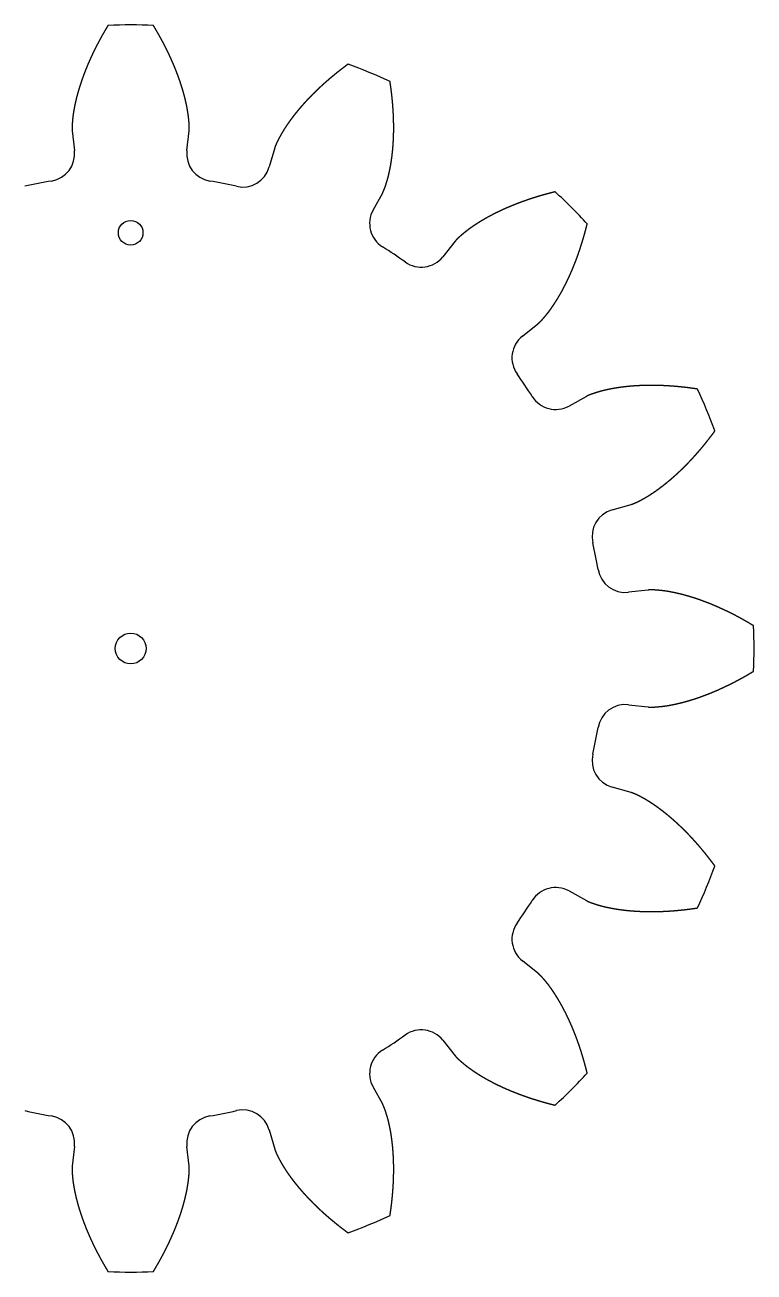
# Model space of a CAD drawing. Header units: millimetres. Extents: x 19 to 1177, y 19 to 1159.
# Drawn here: x 187.2 to 424, y 708.4 to 1113.4 of the extents above; entities that cross this region are included whole.
import ezdxf

# ---------------------------------------------------------------- set-up
doc = ezdxf.new("R2010")
doc.units = ezdxf.units.MM
doc.layers.add('cut', color=5, linetype='Continuous', true_color=0x0000ff)

msp = doc.modelspace()

# ---------------------------------------------------------------- linework, layer by layer
at = {"layer": 'cut', "color": 5, "true_color": 0x0000ff}
for p, q in [((202.52, 1078.95), (203.24, 1072.57)), ((239.76, 1072.57), (240.48, 1078.95)), ((268.28, 1073.42), (266.51, 1067.25)), ((300.25, 1053.27), (303.36, 1058.89)), ((326.93, 1043.15), (322.92, 1038.12)), ((348.74, 1012.3), (353.77, 1016.3)), ((369.52, 992.73), (363.9, 989.62)), ((377.87, 955.88), (384.05, 957.66)), ((389.58, 929.86), (383.19, 929.14)), ((383.19, 892.62), (389.58, 891.9)), ((384.05, 864.09), (377.87, 865.87)), ((363.9, 832.13), (369.52, 829.02)), ((353.77, 805.45), (348.74, 809.46)), ((322.92, 783.63), (326.93, 778.61)), ((303.36, 762.86), (300.25, 768.48)), ((266.51, 754.51), (268.28, 748.33)), ((203.24, 749.19), (202.52, 742.8)), ((240.48, 742.8), (239.76, 749.19))]:
    msp.add_line(p, q, dxfattribs=at)
for centre, radius in [((221.5, 1045.88), 4), ((221.5, 910.88), 5)]:
    msp.add_circle(centre, radius, dxfattribs=at)
for centre, radius, start, end in [((221.5, 910.88), 202.5, 87.9168, 92.0832), ((221.5, 910.88), 202.5, 65.4168, 69.5832), ((194.3, 1071.56), 9, -80.391, 6.4431), ((248.7, 1071.56), 9, 173.5569, -99.609), ((257.86, 1069.74), 9, -102.891, -16.0569), ((221.5, 910.88), 153.97, 99.609, 102.891), ((221.5, 910.88), 153.97, 77.109, 80.391), ((221.5, 910.88), 202.5, 42.9168, 47.0832), ((308.12, 1048.92), 9, 151.0569, -122.109), ((221.5, 910.88), 153.97, 54.609, 57.891), ((315.88, 1043.73), 9, -125.391, -38.5569), ((354.35, 1005.26), 9, 128.5569, -144.609), ((221.5, 910.88), 153.97, 32.109, 35.391), ((359.54, 997.5), 9, -147.891, -61.0569), ((221.5, 910.88), 202.5, 20.4168, 24.5832), ((380.36, 947.23), 9, 106.0569, -167.109), ((221.5, 910.88), 153.97, 9.609, 12.891), ((382.18, 938.08), 9, -170.391, -83.5569), ((221.5, 910.88), 202.5, -2.0832, 2.0832), ((382.18, 883.67), 9, 83.5569, 170.391), ((221.5, 910.88), 153.97, -12.891, -9.609), ((380.36, 874.52), 9, 167.109, -106.0569), ((221.5, 910.88), 202.5, -24.5832, -20.4168), ((359.54, 824.25), 9, 61.0569, 147.891), ((221.5, 910.88), 153.97, -35.391, -32.109), ((354.35, 816.49), 9, 144.609, -128.5569), ((315.88, 778.02), 9, 38.5569, 125.391), ((221.5, 910.88), 153.97, -57.891, -54.609), ((308.12, 772.84), 9, 122.109, -151.0569), ((221.5, 910.88), 202.5, -47.0832, -42.9168), ((221.5, 910.88), 153.97, -102.891, -99.609), ((194.3, 750.2), 9, -6.4431, 80.391), ((248.7, 750.2), 9, 99.609, -173.5569), ((221.5, 910.88), 153.97, -80.391, -77.109), ((257.86, 752.02), 9, 16.0569, 102.891), ((221.5, 910.88), 202.5, -69.5832, -65.4168), ((221.5, 910.88), 202.5, -92.0832, -87.9168)]:
    msp.add_arc(centre, radius, start, end, dxfattribs=at)
for points in [[(214.14, 1113.24), (214.08, 1113.15), (213.97, 1112.96), (213.8, 1112.67), (213.57, 1112.29), (213.29, 1111.82), (213.01, 1111.34), (212.73, 1110.86), (212.46, 1110.39), (212.19, 1109.91), (211.93, 1109.43), (211.66, 1108.95), (211.4, 1108.47), (211.15, 1107.99), (210.89, 1107.51), (210.64, 1107.02), (210.39, 1106.54), (210.15, 1106.06), (209.9, 1105.58), (209.66, 1105.09), (209.43, 1104.61), (209.19, 1104.12), (208.96, 1103.63), (208.74, 1103.15), (208.51, 1102.66), (208.29, 1102.17), (208.08, 1101.69), (207.86, 1101.2), (207.65, 1100.71), (207.44, 1100.22), (207.24, 1099.73), (207.04, 1099.24), (206.84, 1098.75), (206.65, 1098.26), (206.46, 1097.76), (206.27, 1097.27), (206.09, 1096.78), (205.91, 1096.29), (205.73, 1095.79), (205.56, 1095.3), (205.39, 1094.81), (205.23, 1094.31), (205.07, 1093.82), (204.91, 1093.32), (204.76, 1092.83), (204.61, 1092.34), (204.46, 1091.84), (204.32, 1091.34), (204.19, 1090.85), (204.05, 1090.35), (203.93, 1089.86), (203.8, 1089.36), (203.68, 1088.86), (203.57, 1088.37), (203.46, 1087.87), (203.35, 1087.37), (203.25, 1086.88), (203.16, 1086.38), (203.07, 1085.88), (202.98, 1085.39), (202.9, 1084.89), (202.82, 1084.39), (202.76, 1083.9), (202.7, 1083.4), (202.65, 1082.9), (202.6, 1082.41), (202.56, 1081.91), (202.52, 1081.42), (202.49, 1080.92), (202.46, 1080.43), (202.46, 1079.94), (202.47, 1079.54), (202.49, 1079.25), (202.51, 1079.05), (202.52, 1078.95)], [(240.48, 1078.95), (240.49, 1079.05), (240.51, 1079.25), (240.53, 1079.54), (240.54, 1079.94), (240.54, 1080.43), (240.51, 1080.92), (240.48, 1081.42), (240.44, 1081.91), (240.4, 1082.41), (240.35, 1082.9), (240.3, 1083.4), (240.24, 1083.9), (240.18, 1084.39), (240.1, 1084.89), (240.02, 1085.39), (239.93, 1085.88), (239.84, 1086.38), (239.75, 1086.88), (239.65, 1087.37), (239.54, 1087.87), (239.43, 1088.37), (239.32, 1088.86), (239.2, 1089.36), (239.07, 1089.86), (238.95, 1090.35), (238.81, 1090.85), (238.68, 1091.34), (238.54, 1091.84), (238.39, 1092.34), (238.24, 1092.83), (238.09, 1093.32), (237.93, 1093.82), (237.77, 1094.31), (237.61, 1094.81), (237.44, 1095.3), (237.27, 1095.79), (237.09, 1096.29), (236.91, 1096.78), (236.73, 1097.27), (236.54, 1097.76), (236.35, 1098.26), (236.16, 1098.75), (235.96, 1099.24), (235.76, 1099.73), (235.56, 1100.22), (235.35, 1100.71), (235.14, 1101.2), (234.92, 1101.69), (234.71, 1102.17), (234.49, 1102.66), (234.26, 1103.15), (234.04, 1103.63), (233.81, 1104.12), (233.57, 1104.61), (233.34, 1105.09), (233.1, 1105.58), (232.85, 1106.06), (232.61, 1106.54), (232.36, 1107.02), (232.11, 1107.51), (231.85, 1107.99), (231.6, 1108.47), (231.34, 1108.95), (231.07, 1109.43), (230.81, 1109.91), (230.54, 1110.39), (230.27, 1110.86), (229.99, 1111.34), (229.71, 1111.82), (229.43, 1112.29), (229.2, 1112.67), (229.03, 1112.96), (228.92, 1113.15), (228.86, 1113.24)], [(292.14, 1100.66), (292.05, 1100.59), (291.87, 1100.46), (291.61, 1100.26), (291.25, 1100), (290.81, 1099.66), (290.37, 1099.33), (289.93, 1099), (289.5, 1098.66), (289.07, 1098.32), (288.64, 1097.98), (288.21, 1097.64), (287.79, 1097.29), (287.37, 1096.95), (286.95, 1096.6), (286.53, 1096.25), (286.11, 1095.9), (285.7, 1095.55), (285.29, 1095.19), (284.89, 1094.84), (284.48, 1094.48), (284.08, 1094.12), (283.68, 1093.76), (283.29, 1093.4), (282.89, 1093.03), (282.5, 1092.67), (282.12, 1092.3), (281.73, 1091.93), (281.35, 1091.56), (280.97, 1091.18), (280.6, 1090.81), (280.22, 1090.43), (279.85, 1090.06), (279.49, 1089.68), (279.12, 1089.29), (278.76, 1088.91), (278.41, 1088.53), (278.05, 1088.14), (277.7, 1087.75), (277.35, 1087.36), (277.01, 1086.97), (276.67, 1086.58), (276.33, 1086.18), (275.99, 1085.78), (275.66, 1085.39), (275.34, 1084.99), (275.01, 1084.58), (274.69, 1084.18), (274.38, 1083.77), (274.06, 1083.37), (273.76, 1082.96), (273.45, 1082.55), (273.15, 1082.13), (272.86, 1081.72), (272.56, 1081.3), (272.28, 1080.88), (271.99, 1080.46), (271.72, 1080.04), (271.44, 1079.62), (271.17, 1079.19), (270.91, 1078.76), (270.65, 1078.33), (270.4, 1077.9), (270.15, 1077.46), (269.92, 1077.02), (269.68, 1076.58), (269.46, 1076.14), (269.23, 1075.7), (269.01, 1075.25), (268.8, 1074.81), (268.6, 1074.35), (268.46, 1073.99), (268.37, 1073.71), (268.31, 1073.52), (268.28, 1073.42)], [(303.36, 1058.89), (303.4, 1058.98), (303.5, 1059.15), (303.63, 1059.42), (303.79, 1059.78), (303.97, 1060.24), (304.14, 1060.7), (304.3, 1061.17), (304.45, 1061.65), (304.6, 1062.12), (304.75, 1062.6), (304.89, 1063.07), (305.03, 1063.55), (305.16, 1064.04), (305.28, 1064.53), (305.39, 1065.02), (305.5, 1065.51), (305.61, 1066), (305.71, 1066.5), (305.81, 1066.99), (305.9, 1067.49), (305.99, 1067.99), (306.07, 1068.5), (306.15, 1069), (306.23, 1069.51), (306.3, 1070.01), (306.37, 1070.52), (306.43, 1071.03), (306.49, 1071.55), (306.55, 1072.06), (306.6, 1072.57), (306.65, 1073.09), (306.69, 1073.61), (306.73, 1074.12), (306.77, 1074.64), (306.8, 1075.16), (306.83, 1075.69), (306.86, 1076.21), (306.88, 1076.73), (306.9, 1077.26), (306.91, 1077.78), (306.93, 1078.31), (306.94, 1078.84), (306.94, 1079.37), (306.94, 1079.9), (306.94, 1080.43), (306.94, 1080.96), (306.93, 1081.49), (306.92, 1082.02), (306.91, 1082.56), (306.89, 1083.09), (306.87, 1083.63), (306.85, 1084.16), (306.82, 1084.7), (306.79, 1085.24), (306.76, 1085.78), (306.72, 1086.32), (306.68, 1086.86), (306.64, 1087.4), (306.6, 1087.94), (306.55, 1088.48), (306.5, 1089.02), (306.44, 1089.56), (306.39, 1090.11), (306.33, 1090.65), (306.26, 1091.2), (306.2, 1091.74), (306.13, 1092.29), (306.06, 1092.83), (305.98, 1093.38), (305.91, 1093.93), (305.84, 1094.36), (305.79, 1094.69), (305.76, 1094.91), (305.74, 1095.02)], [(359.39, 1059.18), (359.28, 1059.15), (359.07, 1059.1), (358.74, 1059.02), (358.31, 1058.91), (357.78, 1058.77), (357.25, 1058.63), (356.71, 1058.49), (356.18, 1058.34), (355.66, 1058.19), (355.13, 1058.04), (354.6, 1057.89), (354.08, 1057.74), (353.56, 1057.58), (353.04, 1057.42), (352.52, 1057.25), (352, 1057.09), (351.49, 1056.92), (350.97, 1056.75), (350.46, 1056.58), (349.95, 1056.4), (349.44, 1056.22), (348.94, 1056.04), (348.43, 1055.86), (347.93, 1055.67), (347.43, 1055.48), (346.93, 1055.29), (346.43, 1055.1), (345.94, 1054.9), (345.45, 1054.7), (344.96, 1054.5), (344.47, 1054.29), (343.98, 1054.09), (343.5, 1053.87), (343.01, 1053.66), (342.53, 1053.45), (342.06, 1053.23), (341.58, 1053.01), (341.11, 1052.78), (340.64, 1052.55), (340.17, 1052.32), (339.7, 1052.09), (339.24, 1051.86), (338.78, 1051.62), (338.32, 1051.37), (337.87, 1051.13), (337.41, 1050.88), (336.96, 1050.63), (336.52, 1050.38), (336.07, 1050.12), (335.63, 1049.86), (335.19, 1049.6), (334.76, 1049.33), (334.33, 1049.06), (333.9, 1048.79), (333.47, 1048.51), (333.05, 1048.23), (332.63, 1047.95), (332.21, 1047.66), (331.8, 1047.37), (331.39, 1047.08), (330.99, 1046.78), (330.59, 1046.47), (330.2, 1046.16), (329.81, 1045.85), (329.43, 1045.53), (329.05, 1045.21), (328.67, 1044.89), (328.3, 1044.56), (327.93, 1044.23), (327.58, 1043.88), (327.31, 1043.6), (327.11, 1043.38), (326.99, 1043.22), (326.93, 1043.15)], [(353.77, 1016.3), (353.85, 1016.36), (354, 1016.49), (354.22, 1016.68), (354.51, 1016.95), (354.85, 1017.31), (355.18, 1017.67), (355.51, 1018.05), (355.83, 1018.43), (356.15, 1018.81), (356.47, 1019.19), (356.79, 1019.58), (357.1, 1019.97), (357.4, 1020.37), (357.7, 1020.77), (357.99, 1021.18), (358.28, 1021.59), (358.57, 1022.01), (358.85, 1022.43), (359.13, 1022.85), (359.41, 1023.27), (359.68, 1023.7), (359.96, 1024.13), (360.22, 1024.57), (360.49, 1025.01), (360.75, 1025.45), (361, 1025.89), (361.26, 1026.34), (361.51, 1026.79), (361.75, 1027.24), (362, 1027.7), (362.24, 1028.16), (362.48, 1028.62), (362.72, 1029.08), (362.95, 1029.55), (363.18, 1030.01), (363.41, 1030.49), (363.63, 1030.96), (363.85, 1031.43), (364.07, 1031.91), (364.29, 1032.39), (364.5, 1032.87), (364.71, 1033.36), (364.92, 1033.84), (365.12, 1034.33), (365.32, 1034.82), (365.52, 1035.32), (365.72, 1035.81), (365.91, 1036.31), (366.11, 1036.8), (366.3, 1037.31), (366.48, 1037.81), (366.67, 1038.31), (366.85, 1038.82), (367.02, 1039.33), (367.2, 1039.84), (367.37, 1040.35), (367.54, 1040.86), (367.71, 1041.38), (367.88, 1041.89), (368.04, 1042.41), (368.2, 1042.93), (368.36, 1043.46), (368.51, 1043.98), (368.67, 1044.51), (368.82, 1045.03), (368.97, 1045.56), (369.11, 1046.09), (369.25, 1046.62), (369.39, 1047.16), (369.53, 1047.69), (369.64, 1048.12), (369.72, 1048.44), (369.77, 1048.66), (369.8, 1048.77)], [(405.65, 995.12), (405.54, 995.14), (405.32, 995.17), (404.99, 995.22), (404.55, 995.28), (404, 995.36), (403.46, 995.43), (402.91, 995.51), (402.37, 995.58), (401.82, 995.64), (401.28, 995.7), (400.73, 995.76), (400.19, 995.82), (399.65, 995.87), (399.1, 995.93), (398.56, 995.97), (398.02, 996.02), (397.48, 996.06), (396.94, 996.1), (396.4, 996.13), (395.86, 996.17), (395.33, 996.2), (394.79, 996.22), (394.25, 996.25), (393.72, 996.27), (393.18, 996.28), (392.65, 996.3), (392.11, 996.31), (391.58, 996.32), (391.05, 996.32), (390.52, 996.32), (389.99, 996.32), (389.46, 996.31), (388.93, 996.3), (388.41, 996.29), (387.88, 996.28), (387.36, 996.26), (386.83, 996.23), (386.31, 996.21), (385.79, 996.18), (385.27, 996.14), (384.75, 996.11), (384.23, 996.07), (383.71, 996.02), (383.2, 995.97), (382.68, 995.92), (382.17, 995.87), (381.66, 995.81), (381.15, 995.74), (380.64, 995.68), (380.13, 995.61), (379.62, 995.53), (379.12, 995.45), (378.62, 995.37), (378.12, 995.28), (377.62, 995.18), (377.12, 995.09), (376.63, 994.99), (376.13, 994.88), (375.64, 994.77), (375.15, 994.65), (374.66, 994.53), (374.18, 994.4), (373.7, 994.27), (373.22, 994.12), (372.74, 993.98), (372.27, 993.83), (371.8, 993.67), (371.33, 993.51), (370.86, 993.35), (370.4, 993.17), (370.04, 993), (369.78, 992.87), (369.6, 992.78), (369.52, 992.73)], [(384.05, 957.66), (384.14, 957.69), (384.33, 957.74), (384.61, 957.84), (384.98, 957.98), (385.43, 958.17), (385.88, 958.39), (386.32, 958.61), (386.77, 958.83), (387.21, 959.06), (387.65, 959.29), (388.09, 959.53), (388.52, 959.77), (388.96, 960.02), (389.39, 960.28), (389.81, 960.55), (390.24, 960.82), (390.66, 961.09), (391.09, 961.37), (391.51, 961.65), (391.93, 961.94), (392.34, 962.23), (392.76, 962.53), (393.17, 962.83), (393.58, 963.13), (393.99, 963.44), (394.4, 963.75), (394.8, 964.07), (395.21, 964.39), (395.61, 964.71), (396.01, 965.04), (396.41, 965.37), (396.81, 965.7), (397.2, 966.04), (397.59, 966.38), (397.99, 966.73), (398.38, 967.08), (398.76, 967.43), (399.15, 967.78), (399.54, 968.14), (399.92, 968.5), (400.3, 968.86), (400.68, 969.23), (401.06, 969.6), (401.43, 969.97), (401.81, 970.35), (402.18, 970.73), (402.55, 971.11), (402.92, 971.49), (403.29, 971.88), (403.66, 972.27), (404.02, 972.66), (404.38, 973.06), (404.74, 973.46), (405.1, 973.86), (405.46, 974.26), (405.82, 974.67), (406.17, 975.08), (406.52, 975.49), (406.87, 975.9), (407.22, 976.32), (407.57, 976.74), (407.92, 977.16), (408.26, 977.59), (408.6, 978.01), (408.94, 978.44), (409.28, 978.88), (409.62, 979.31), (409.95, 979.75), (410.29, 980.19), (410.62, 980.63), (410.88, 980.98), (411.08, 981.25), (411.21, 981.43), (411.28, 981.52)], [(423.87, 918.24), (423.77, 918.29), (423.58, 918.41), (423.3, 918.58), (422.92, 918.81), (422.44, 919.09), (421.97, 919.37), (421.49, 919.64), (421.01, 919.91), (420.53, 920.18), (420.05, 920.45), (419.57, 920.71), (419.09, 920.97), (418.61, 921.23), (418.13, 921.49), (417.65, 921.74), (417.17, 921.99), (416.68, 922.23), (416.2, 922.47), (415.71, 922.71), (415.23, 922.95), (414.74, 923.18), (414.26, 923.41), (413.77, 923.64), (413.28, 923.86), (412.8, 924.08), (412.31, 924.3), (411.82, 924.51), (411.33, 924.72), (410.84, 924.93), (410.35, 925.14), (409.86, 925.34), (409.37, 925.53), (408.88, 925.73), (408.39, 925.92), (407.9, 926.1), (407.4, 926.29), (406.91, 926.47), (406.42, 926.64), (405.93, 926.81), (405.43, 926.98), (404.94, 927.15), (404.44, 927.31), (403.95, 927.46), (403.45, 927.62), (402.96, 927.77), (402.46, 927.91), (401.97, 928.05), (401.47, 928.19), (400.98, 928.32), (400.48, 928.45), (399.98, 928.57), (399.49, 928.69), (398.99, 928.81), (398.49, 928.92), (398, 929.02), (397.5, 929.12), (397, 929.22), (396.51, 929.31), (396.01, 929.4), (395.51, 929.48), (395.02, 929.55), (394.52, 929.62), (394.02, 929.68), (393.53, 929.73), (393.03, 929.77), (392.54, 929.82), (392.04, 929.85), (391.55, 929.89), (391.05, 929.91), (390.56, 929.92), (390.17, 929.91), (389.87, 929.89), (389.67, 929.87), (389.58, 929.86)], [(389.58, 891.9), (389.67, 891.88), (389.87, 891.86), (390.17, 891.84), (390.56, 891.83), (391.05, 891.84), (391.55, 891.86), (392.04, 891.9), (392.54, 891.94), (393.03, 891.98), (393.53, 892.03), (394.02, 892.08), (394.52, 892.13), (395.02, 892.2), (395.51, 892.27), (396.01, 892.35), (396.51, 892.44), (397, 892.53), (397.5, 892.63), (398, 892.73), (398.49, 892.83), (398.99, 892.94), (399.49, 893.06), (399.98, 893.18), (400.48, 893.3), (400.98, 893.43), (401.47, 893.56), (401.97, 893.7), (402.46, 893.84), (402.96, 893.99), (403.45, 894.13), (403.95, 894.29), (404.44, 894.44), (404.94, 894.61), (405.43, 894.77), (405.93, 894.94), (406.42, 895.11), (406.91, 895.29), (407.4, 895.47), (407.9, 895.65), (408.39, 895.84), (408.88, 896.03), (409.37, 896.22), (409.86, 896.42), (410.35, 896.62), (410.84, 896.82), (411.33, 897.03), (411.82, 897.24), (412.31, 897.45), (412.8, 897.67), (413.28, 897.89), (413.77, 898.11), (414.26, 898.34), (414.74, 898.57), (415.23, 898.8), (415.71, 899.04), (416.2, 899.28), (416.68, 899.52), (417.17, 899.77), (417.65, 900.02), (418.13, 900.27), (418.61, 900.52), (419.09, 900.78), (419.57, 901.04), (420.05, 901.3), (420.53, 901.57), (421.01, 901.84), (421.49, 902.11), (421.97, 902.39), (422.44, 902.66), (422.92, 902.94), (423.3, 903.17), (423.58, 903.34), (423.77, 903.46), (423.87, 903.52)], [(411.28, 840.23), (411.21, 840.32), (411.08, 840.5), (410.88, 840.77), (410.62, 841.13), (410.29, 841.57), (409.95, 842.01), (409.62, 842.44), (409.28, 842.88), (408.94, 843.31), (408.6, 843.74), (408.26, 844.16), (407.92, 844.59), (407.57, 845.01), (407.22, 845.43), (406.87, 845.85), (406.52, 846.26), (406.17, 846.67), (405.82, 847.08), (405.46, 847.49), (405.1, 847.89), (404.74, 848.29), (404.38, 848.69), (404.02, 849.09), (403.66, 849.48), (403.29, 849.87), (402.92, 850.26), (402.55, 850.64), (402.18, 851.03), (401.81, 851.4), (401.43, 851.78), (401.06, 852.15), (400.68, 852.52), (400.3, 852.89), (399.92, 853.25), (399.54, 853.61), (399.15, 853.97), (398.76, 854.33), (398.38, 854.68), (397.99, 855.02), (397.59, 855.37), (397.2, 855.71), (396.81, 856.05), (396.41, 856.38), (396.01, 856.71), (395.61, 857.04), (395.21, 857.36), (394.8, 857.68), (394.4, 858), (393.99, 858.31), (393.58, 858.62), (393.17, 858.92), (392.76, 859.22), (392.34, 859.52), (391.93, 859.81), (391.51, 860.1), (391.09, 860.38), (390.66, 860.66), (390.24, 860.94), (389.81, 861.21), (389.39, 861.47), (388.96, 861.73), (388.52, 861.98), (388.09, 862.22), (387.65, 862.46), (387.21, 862.69), (386.77, 862.92), (386.32, 863.15), (385.88, 863.37), (385.43, 863.58), (384.98, 863.77), (384.61, 863.91), (384.33, 864.01), (384.14, 864.07), (384.05, 864.09)], [(369.52, 829.02), (369.6, 828.97), (369.78, 828.88), (370.04, 828.75), (370.4, 828.59), (370.86, 828.41), (371.33, 828.24), (371.8, 828.08), (372.27, 827.93), (372.74, 827.78), (373.22, 827.63), (373.7, 827.49), (374.18, 827.35), (374.66, 827.22), (375.15, 827.1), (375.64, 826.98), (376.13, 826.87), (376.63, 826.77), (377.12, 826.67), (377.62, 826.57), (378.12, 826.48), (378.62, 826.39), (379.12, 826.3), (379.62, 826.22), (380.13, 826.15), (380.64, 826.08), (381.15, 826.01), (381.66, 825.95), (382.17, 825.89), (382.68, 825.83), (383.2, 825.78), (383.71, 825.73), (384.23, 825.69), (384.75, 825.65), (385.27, 825.61), (385.79, 825.58), (386.31, 825.55), (386.83, 825.52), (387.36, 825.5), (387.88, 825.48), (388.41, 825.46), (388.93, 825.45), (389.46, 825.44), (389.99, 825.43), (390.52, 825.43), (391.05, 825.43), (391.58, 825.44), (392.11, 825.44), (392.65, 825.45), (393.18, 825.47), (393.72, 825.49), (394.25, 825.51), (394.79, 825.53), (395.33, 825.56), (395.86, 825.59), (396.4, 825.62), (396.94, 825.65), (397.48, 825.69), (398.02, 825.73), (398.56, 825.78), (399.1, 825.83), (399.65, 825.88), (400.19, 825.93), (400.73, 825.99), (401.28, 826.05), (401.82, 826.11), (402.37, 826.18), (402.91, 826.25), (403.46, 826.32), (404, 826.39), (404.55, 826.47), (404.99, 826.53), (405.32, 826.58), (405.54, 826.62), (405.65, 826.63)], [(369.8, 772.99), (369.77, 773.09), (369.72, 773.31), (369.64, 773.63), (369.53, 774.06), (369.39, 774.6), (369.25, 775.13), (369.11, 775.66), (368.97, 776.19), (368.82, 776.72), (368.67, 777.25), (368.51, 777.77), (368.36, 778.3), (368.2, 778.82), (368.04, 779.34), (367.88, 779.86), (367.71, 780.37), (367.54, 780.89), (367.37, 781.4), (367.2, 781.92), (367.02, 782.43), (366.85, 782.93), (366.67, 783.44), (366.48, 783.94), (366.3, 784.45), (366.11, 784.95), (365.91, 785.45), (365.72, 785.94), (365.52, 786.44), (365.32, 786.93), (365.12, 787.42), (364.92, 787.91), (364.71, 788.4), (364.5, 788.88), (364.29, 789.36), (364.07, 789.84), (363.85, 790.32), (363.63, 790.79), (363.41, 791.27), (363.18, 791.74), (362.95, 792.21), (362.72, 792.67), (362.48, 793.13), (362.24, 793.6), (362, 794.05), (361.75, 794.51), (361.51, 794.96), (361.26, 795.41), (361, 795.86), (360.75, 796.3), (360.49, 796.75), (360.22, 797.18), (359.96, 797.62), (359.68, 798.05), (359.41, 798.48), (359.13, 798.9), (358.85, 799.33), (358.57, 799.75), (358.28, 800.16), (357.99, 800.58), (357.7, 800.98), (357.4, 801.39), (357.1, 801.78), (356.79, 802.18), (356.47, 802.56), (356.15, 802.95), (355.83, 803.33), (355.51, 803.7), (355.18, 804.08), (354.85, 804.44), (354.51, 804.8), (354.22, 805.07), (354, 805.26), (353.85, 805.39), (353.77, 805.45)], [(326.93, 778.61), (326.99, 778.53), (327.11, 778.38), (327.31, 778.15), (327.58, 777.87), (327.93, 777.52), (328.3, 777.19), (328.67, 776.87), (329.05, 776.54), (329.43, 776.22), (329.81, 775.9), (330.2, 775.59), (330.59, 775.28), (330.99, 774.98), (331.39, 774.68), (331.8, 774.38), (332.21, 774.09), (332.63, 773.81), (333.05, 773.52), (333.47, 773.24), (333.9, 772.97), (334.33, 772.69), (334.76, 772.42), (335.19, 772.15), (335.63, 771.89), (336.07, 771.63), (336.52, 771.37), (336.96, 771.12), (337.41, 770.87), (337.87, 770.62), (338.32, 770.38), (338.78, 770.14), (339.24, 769.9), (339.7, 769.66), (340.17, 769.43), (340.64, 769.2), (341.11, 768.97), (341.58, 768.75), (342.06, 768.53), (342.53, 768.31), (343.01, 768.09), (343.5, 767.88), (343.98, 767.67), (344.47, 767.46), (344.96, 767.25), (345.45, 767.05), (345.94, 766.85), (346.43, 766.66), (346.93, 766.46), (347.43, 766.27), (347.93, 766.08), (348.43, 765.89), (348.94, 765.71), (349.44, 765.53), (349.95, 765.35), (350.46, 765.18), (350.97, 765), (351.49, 764.83), (352, 764.66), (352.52, 764.5), (353.04, 764.34), (353.56, 764.17), (354.08, 764.02), (354.6, 763.86), (355.13, 763.71), (355.66, 763.56), (356.18, 763.41), (356.71, 763.27), (357.25, 763.12), (357.78, 762.98), (358.31, 762.84), (358.74, 762.74), (359.07, 762.66), (359.28, 762.6), (359.39, 762.58)], [(305.74, 726.73), (305.76, 726.84), (305.79, 727.06), (305.84, 727.39), (305.91, 727.83), (305.98, 728.37), (306.06, 728.92), (306.13, 729.47), (306.2, 730.01), (306.26, 730.56), (306.33, 731.1), (306.39, 731.64), (306.44, 732.19), (306.5, 732.73), (306.55, 733.27), (306.6, 733.81), (306.64, 734.36), (306.68, 734.9), (306.72, 735.44), (306.76, 735.97), (306.79, 736.51), (306.82, 737.05), (306.85, 737.59), (306.87, 738.12), (306.89, 738.66), (306.91, 739.19), (306.92, 739.73), (306.93, 740.26), (306.94, 740.79), (306.94, 741.33), (306.94, 741.86), (306.94, 742.39), (306.94, 742.91), (306.93, 743.44), (306.91, 743.97), (306.9, 744.5), (306.88, 745.02), (306.86, 745.54), (306.83, 746.07), (306.8, 746.59), (306.77, 747.11), (306.73, 747.63), (306.69, 748.15), (306.65, 748.66), (306.6, 749.18), (306.55, 749.69), (306.49, 750.21), (306.43, 750.72), (306.37, 751.23), (306.3, 751.74), (306.23, 752.25), (306.15, 752.75), (306.07, 753.26), (305.99, 753.76), (305.9, 754.26), (305.81, 754.76), (305.71, 755.26), (305.61, 755.75), (305.5, 756.25), (305.39, 756.74), (305.28, 757.23), (305.16, 757.71), (305.03, 758.2), (304.89, 758.68), (304.75, 759.16), (304.6, 759.63), (304.45, 760.11), (304.3, 760.58), (304.14, 761.05), (303.97, 761.51), (303.79, 761.97), (303.63, 762.33), (303.5, 762.6), (303.4, 762.77), (303.36, 762.86)], [(268.28, 748.33), (268.31, 748.24), (268.37, 748.05), (268.46, 747.77), (268.6, 747.4), (268.8, 746.95), (269.01, 746.5), (269.23, 746.05), (269.46, 745.61), (269.68, 745.17), (269.92, 744.73), (270.15, 744.29), (270.4, 743.85), (270.65, 743.42), (270.91, 742.99), (271.17, 742.56), (271.44, 742.14), (271.72, 741.71), (271.99, 741.29), (272.28, 740.87), (272.56, 740.45), (272.86, 740.03), (273.15, 739.62), (273.45, 739.21), (273.76, 738.79), (274.06, 738.39), (274.38, 737.98), (274.69, 737.57), (275.01, 737.17), (275.34, 736.77), (275.66, 736.37), (275.99, 735.97), (276.33, 735.57), (276.67, 735.18), (277.01, 734.78), (277.35, 734.39), (277.7, 734), (278.05, 733.61), (278.41, 733.23), (278.76, 732.84), (279.12, 732.46), (279.49, 732.08), (279.85, 731.7), (280.22, 731.32), (280.6, 730.94), (280.97, 730.57), (281.35, 730.2), (281.73, 729.82), (282.12, 729.45), (282.5, 729.09), (282.89, 728.72), (283.29, 728.36), (283.68, 727.99), (284.08, 727.63), (284.48, 727.27), (284.89, 726.92), (285.29, 726.56), (285.7, 726.21), (286.11, 725.85), (286.53, 725.5), (286.95, 725.15), (287.37, 724.81), (287.79, 724.46), (288.21, 724.12), (288.64, 723.77), (289.07, 723.43), (289.5, 723.09), (289.93, 722.76), (290.37, 722.42), (290.81, 722.09), (291.25, 721.76), (291.61, 721.49), (291.87, 721.29), (292.05, 721.16), (292.14, 721.1)], [(202.52, 742.8), (202.51, 742.7), (202.49, 742.51), (202.47, 742.21), (202.46, 741.82), (202.46, 741.32), (202.49, 740.83), (202.52, 740.33), (202.56, 739.84), (202.6, 739.34), (202.65, 738.85), (202.7, 738.35), (202.76, 737.86), (202.82, 737.36), (202.9, 736.86), (202.98, 736.37), (203.07, 735.87), (203.16, 735.37), (203.25, 734.88), (203.35, 734.38), (203.46, 733.88), (203.57, 733.39), (203.68, 732.89), (203.8, 732.39), (203.93, 731.9), (204.05, 731.4), (204.19, 730.9), (204.32, 730.41), (204.46, 729.91), (204.61, 729.42), (204.76, 728.92), (204.91, 728.43), (205.07, 727.93), (205.23, 727.44), (205.39, 726.94), (205.56, 726.45), (205.73, 725.96), (205.91, 725.46), (206.09, 724.97), (206.27, 724.48), (206.46, 723.99), (206.65, 723.5), (206.84, 723.01), (207.04, 722.51), (207.24, 722.02), (207.44, 721.53), (207.65, 721.04), (207.86, 720.56), (208.08, 720.07), (208.29, 719.58), (208.51, 719.09), (208.74, 718.6), (208.96, 718.12), (209.19, 717.63), (209.43, 717.15), (209.66, 716.66), (209.9, 716.18), (210.15, 715.69), (210.39, 715.21), (210.64, 714.73), (210.89, 714.25), (211.15, 713.76), (211.4, 713.28), (211.66, 712.8), (211.93, 712.32), (212.19, 711.84), (212.46, 711.37), (212.73, 710.89), (213.01, 710.41), (213.29, 709.93), (213.57, 709.46), (213.8, 709.08), (213.97, 708.79), (214.08, 708.6), (214.14, 708.51)], [(228.86, 708.51), (228.92, 708.6), (229.03, 708.79), (229.2, 709.08), (229.43, 709.46), (229.71, 709.93), (229.99, 710.41), (230.27, 710.89), (230.54, 711.37), (230.81, 711.84), (231.07, 712.32), (231.34, 712.8), (231.6, 713.28), (231.85, 713.76), (232.11, 714.25), (232.36, 714.73), (232.61, 715.21), (232.85, 715.69), (233.1, 716.18), (233.34, 716.66), (233.57, 717.15), (233.81, 717.63), (234.04, 718.12), (234.26, 718.6), (234.49, 719.09), (234.71, 719.58), (234.92, 720.07), (235.14, 720.56), (235.35, 721.04), (235.56, 721.53), (235.76, 722.02), (235.96, 722.51), (236.16, 723.01), (236.35, 723.5), (236.54, 723.99), (236.73, 724.48), (236.91, 724.97), (237.09, 725.46), (237.27, 725.96), (237.44, 726.45), (237.61, 726.94), (237.77, 727.44), (237.93, 727.93), (238.09, 728.43), (238.24, 728.92), (238.39, 729.42), (238.54, 729.91), (238.68, 730.41), (238.81, 730.9), (238.95, 731.4), (239.07, 731.9), (239.2, 732.39), (239.32, 732.89), (239.43, 733.39), (239.54, 733.88), (239.65, 734.38), (239.75, 734.88), (239.84, 735.37), (239.93, 735.87), (240.02, 736.37), (240.1, 736.86), (240.18, 737.36), (240.24, 737.86), (240.3, 738.35), (240.35, 738.85), (240.4, 739.34), (240.44, 739.84), (240.48, 740.33), (240.51, 740.83), (240.54, 741.32), (240.54, 741.82), (240.53, 742.21), (240.51, 742.51), (240.49, 742.7), (240.48, 742.8)]]:
    msp.add_open_spline(points, degree=5, dxfattribs=at)

doc.saveas('drawing.dxf')
